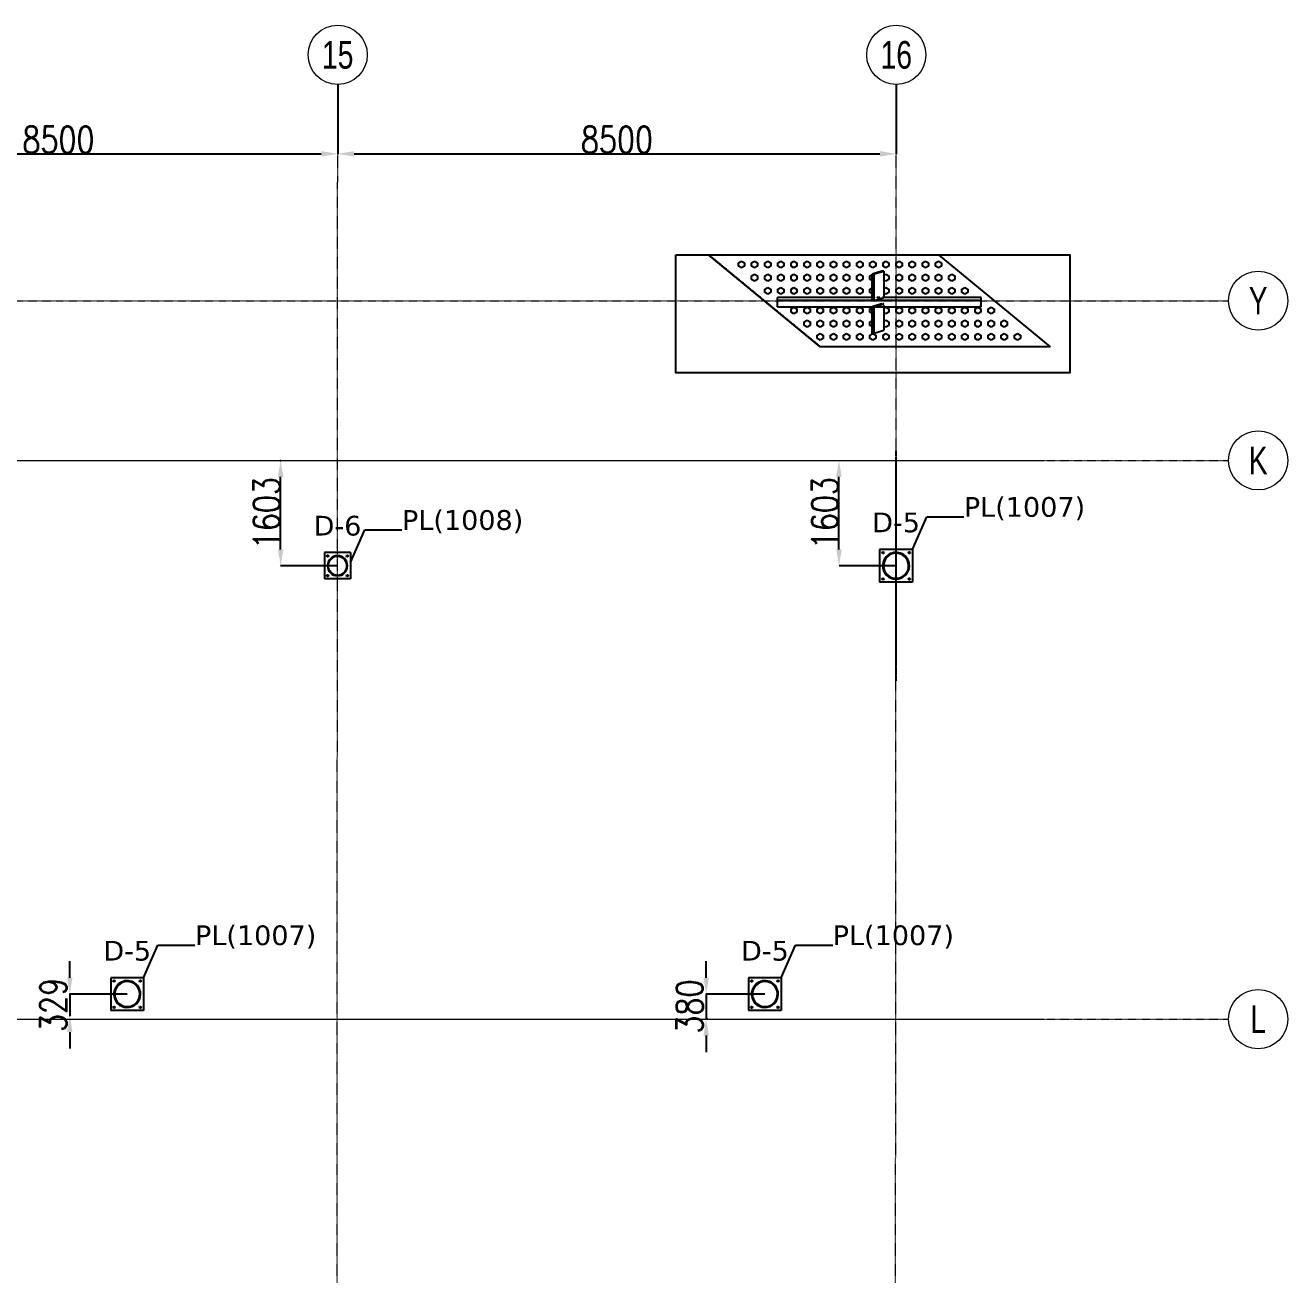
# Model space of a CAD drawing. Header units: millimetres. Extents: x 1541 to 289025, y -12015 to 47026.
# Drawn here: x 269813 to 289025, y 28016 to 47026 of the extents above; entities that cross this region are included whole.
import ezdxf
from ezdxf.enums import TextEntityAlignment as Align

# ---------------------------------------------------------------- set-up
doc = ezdxf.new("R2010")
doc.units = ezdxf.units.MM
doc.header["$LTSCALE"] = 0.1
for name, pattern in [('DXK_LINE_DOT2', [3.9198, 1.9599, -1.9599]), ('DXK_LINE_DOT3', [5.9187, 2.979, -0.9799, 0.9799, -0.9799]), ('Grid Line', [3.33375, 1.905, -0.47625, 0.47625, -0.47625])]:
    doc.linetypes.add(name, pattern=pattern)
doc.layers.get('0').update_dxf_attribs({"color": 255})
for name, color, linetype in [('COTAS', 8, 'Continuous'), ('PLATINAS', 5, 'Continuous'), ('TEXTO GENERAL', 3, 'Continuous')]:
    doc.layers.add(name, color=color, linetype=linetype)
doc.layers.add('E_EJES', color=8, linetype='Continuous', lineweight=9)
doc.layers.add('E_EJES-1', color=8, linetype='Grid Line', lineweight=9)
doc.styles.add('CNI_COTAS', font='romans.shx', dxfattribs={"width": 0.8})
doc.styles.add('Swis721 LtCn BT_1', font='swisscl.ttf', dxfattribs={"height": 0.42})
doc.styles.add('TEXTO GENERAL', font='verdana.ttf', dxfattribs={"height": 0.9})
doc.dimstyles.new('1.3', dxfattribs={"dimscale": 0, "dimtxt": 50, "dimasz": 30, "dimexe": 4, "dimexo": 4, "dimgap": 9, "dimtad": 1, "dimdec": 0, "dimzin": 4, "dimdsep": 46, "dimtxsty": 'CNI_COTAS', "dimcen": 0, "dimclrd": 256, "dimclrt": 3, "dimadec": 0, "dimazin": 0, "dimtfac": 1, "dimtdec": 0, "dimtmove": 2, "dimatfit": 0, "dimfxl": 0.05, "dimtolj": 1, "dimtzin": 0, "dimarcsym": 0})
doc.dimstyles.new('1.5', dxfattribs={"dimscale": 0, "dimtxt": 400, "dimasz": 250, "dimexe": 4, "dimexo": 4, "dimgap": 15, "dimtad": 1, "dimdec": 0, "dimzin": 4, "dimdsep": 46, "dimtxsty": 'CNI_COTAS', "dimcen": 0, "dimclrd": 256, "dimclrt": 3, "dimadec": 0, "dimazin": 0, "dimtfac": 1, "dimtdec": 0, "dimtmove": 2, "dimatfit": 0, "dimfxl": 0.05, "dimtolj": 1, "dimtzin": 0, "dimarcsym": 0})

# ---------------------------------------------------------------- blocks, each defined once
blk = doc.blocks.new('Grid - CNI_NOMBRE EJES-372759-_26_00m_LOC COLUMNAS Y MUROS PISO 7')
at = {"layer": 'E_EJES'}
blk.add_circle((0, 0), 0.003, dxfattribs=at)
blk = doc.blocks.new('*D849')
at = {"layer": 'COTAS', "color": 0, "lineweight": -2, "transparency": 16777216}
for p, q in [((266068, 46122), (266068, 45065)), ((274568, 46117), (274568, 45065))]:
    blk.add_line(p, q, dxfattribs=at)
at = {"layer": 'COTAS', "lineweight": -2, "transparency": 16777216}
blk.add_line((266318, 45069), (274318, 45069), dxfattribs=at)
at = {"layer": 'COTAS', "transparency": 16777216}
for points in [[(266318, 45111), (266318, 45028), (266068, 45069)], [(274318, 45111), (274318, 45028), (274568, 45069)]]:
    blk.add_solid(points, dxfattribs=at)
at = {"layer": 'Defpoints', "color": 0, "transparency": 16777216}
for p in [(266068, 46126), (274568, 46121), (274568, 45069)]:
    blk.add_point(p, dxfattribs=at)
at = {"layer": 'COTAS', "color": 3, "transparency": 16777216, "insert": (270318, 45284), "char_height": 400, "attachment_point": 5, "style": 'CNI_COTAS'}
blk.add_mtext('\\A1;8500', dxfattribs=at)
blk = doc.blocks.new('*D850')
at = {"layer": 'COTAS', "color": 0, "lineweight": -2, "transparency": 16777216}
for p, q in [((274568, 46117), (274568, 45065)), ((283068, 46122), (283068, 45065))]:
    blk.add_line(p, q, dxfattribs=at)
at = {"layer": 'COTAS', "lineweight": -2, "transparency": 16777216}
blk.add_line((274818, 45069), (282818, 45069), dxfattribs=at)
at = {"layer": 'COTAS', "transparency": 16777216}
for points in [[(274818, 45111), (274818, 45028), (274568, 45069)], [(282818, 45111), (282818, 45028), (283068, 45069)]]:
    blk.add_solid(points, dxfattribs=at)
at = {"layer": 'Defpoints', "color": 0, "transparency": 16777216}
for p in [(274568, 46121), (283068, 46126), (283068, 45069)]:
    blk.add_point(p, dxfattribs=at)
at = {"layer": 'COTAS', "color": 3, "transparency": 16777216, "insert": (278818, 45284), "char_height": 400, "attachment_point": 5, "style": 'CNI_COTAS'}
blk.add_mtext('\\A1;8500', dxfattribs=at)
blk = doc.blocks.new('*D866')
at = {"layer": 'COTAS', "lineweight": -2, "transparency": 16777216}
for p, q in [((270491, 32536), (270491, 32786)), ((270491, 32286), (270491, 31957)), ((270491, 31707), (270491, 31457))]:
    blk.add_line(p, q, dxfattribs=at)
at = {"layer": 'COTAS', "color": 0, "lineweight": -2, "transparency": 16777216}
for p, q in [((270496, 32286), (270487, 32286)), ((270496, 31957), (270487, 31957))]:
    blk.add_line(p, q, dxfattribs=at)
at = {"layer": 'COTAS', "transparency": 16777216}
for points in [[(270449, 32536), (270532, 32536), (270491, 32286)], [(270449, 31707), (270532, 31707), (270491, 31957)]]:
    blk.add_solid(points, dxfattribs=at)
at = {"layer": 'Defpoints', "color": 0, "transparency": 16777216}
for p in [(270500, 32286), (270491, 31957), (270500, 31957)]:
    blk.add_point(p, dxfattribs=at)
at = {"layer": 'COTAS', "color": 3, "transparency": 16777216, "insert": (270241, 32121), "char_height": 400, "attachment_point": 5, "rotation": 90, "style": 'CNI_COTAS'}
blk.add_mtext('\\A1;329', dxfattribs=at)
blk = doc.blocks.new('*D867')
at = {"layer": 'COTAS', "color": 0, "lineweight": -2, "transparency": 16777216}
for p, q in [((282196, 40405), (282192, 40405)), ((282196, 38802), (282192, 38802))]:
    blk.add_line(p, q, dxfattribs=at)
at = {"layer": 'COTAS', "lineweight": -2, "transparency": 16777216}
blk.add_line((282196, 39052), (282196, 40155), dxfattribs=at)
at = {"layer": 'COTAS', "transparency": 16777216}
for points in [[(282154, 40155), (282238, 40155), (282196, 40405)], [(282154, 39052), (282238, 39052), (282196, 38802)]]:
    blk.add_solid(points, dxfattribs=at)
at = {"layer": 'Defpoints', "color": 0, "transparency": 16777216}
for p in [(282196, 40405), (282200, 40405), (282200, 38802)]:
    blk.add_point(p, dxfattribs=at)
at = {"layer": 'COTAS', "color": 3, "transparency": 16777216, "insert": (281981, 39604), "char_height": 400, "attachment_point": 5, "rotation": 90, "style": 'CNI_COTAS'}
blk.add_mtext('\\A1;1603', dxfattribs=at)
blk = doc.blocks.new('*D839')
at = {"layer": 'COTAS', "color": 0, "lineweight": -2, "transparency": 16777216}
for p, q in [((273685, 40405), (273704, 40405)), ((273735, 38802), (273696, 38802))]:
    blk.add_line(p, q, dxfattribs=at)
at = {"layer": 'COTAS', "lineweight": -2, "transparency": 16777216}
blk.add_line((273700, 39052), (273700, 40155), dxfattribs=at)
at = {"layer": 'COTAS', "transparency": 16777216}
for points in [[(273658, 40155), (273741, 40155), (273700, 40405)], [(273658, 39052), (273741, 39052), (273700, 38802)]]:
    blk.add_solid(points, dxfattribs=at)
at = {"layer": 'Defpoints', "color": 0, "transparency": 16777216}
for p in [(273681, 40405), (273700, 40405), (273739, 38802)]:
    blk.add_point(p, dxfattribs=at)
at = {"layer": 'COTAS', "color": 3, "transparency": 16777216, "insert": (273485, 39604), "char_height": 400, "attachment_point": 5, "rotation": 90, "style": 'CNI_COTAS'}
blk.add_mtext('\\A1;1603', dxfattribs=at)
blk = doc.blocks.new('*D870')
at = {"layer": 'COTAS', "lineweight": -2, "transparency": 16777216}
for p, q in [((280175, 32536), (280175, 32786)), ((280175, 32286), (280175, 31905)), ((280175, 31655), (280175, 31405))]:
    blk.add_line(p, q, dxfattribs=at)
at = {"layer": 'COTAS', "color": 0, "lineweight": -2, "transparency": 16777216}
for p, q in [((280200, 32286), (280171, 32286)), ((280200, 31905), (280171, 31905))]:
    blk.add_line(p, q, dxfattribs=at)
at = {"layer": 'COTAS', "transparency": 16777216}
for points in [[(280134, 32536), (280217, 32536), (280175, 32286)], [(280134, 31655), (280217, 31655), (280175, 31905)]]:
    blk.add_solid(points, dxfattribs=at)
at = {"layer": 'Defpoints', "color": 0, "transparency": 16777216}
for p in [(280204, 32286), (280175, 31905), (280204, 31905)]:
    blk.add_point(p, dxfattribs=at)
at = {"layer": 'COTAS', "color": 3, "transparency": 16777216, "insert": (279925, 32096), "char_height": 400, "attachment_point": 5, "rotation": 90, "style": 'CNI_COTAS'}
blk.add_mtext('\\A1;380', dxfattribs=at)

msp = doc.modelspace()

# ---------------------------------------------------------------- linework, layer by layer
at = {"color": 8, "linetype": 'Continuous'}
for p, q in [((281911.7, 42135.4), (280211.7, 43535.4)), ((280211.7, 43535.4), (283711.7, 43535.4)), ((280666.7, 43411.4), (280711.7, 43437.4)), ((280711.7, 43437.4), (280756.7, 43411.4)), ((280866.7, 43411.4), (280911.7, 43437.4)), ((280911.7, 43437.4), (280956.7, 43411.4)), ((281066.7, 43411.4), (281111.7, 43437.4)), ((281111.7, 43437.4), (281156.7, 43411.4)), ((281266.7, 43411.4), (281311.7, 43437.4)), ((281311.7, 43437.4), (281356.7, 43411.4)), ((281466.7, 43411.4), (281511.7, 43437.4)), ((281511.7, 43437.4), (281556.7, 43411.4)), ((281666.7, 43411.4), (281711.7, 43437.4)), ((281711.7, 43437.4), (281756.7, 43411.4)), ((281866.7, 43411.4), (281911.7, 43437.4)), ((281911.7, 43437.4), (281956.7, 43411.4)), ((282066.7, 43411.4), (282111.7, 43437.4)), ((282111.7, 43437.4), (282156.7, 43411.4)), ((282266.7, 43411.4), (282311.7, 43437.4)), ((282311.7, 43437.4), (282356.7, 43411.4)), ((282466.7, 43411.4), (282511.7, 43437.4)), ((282511.7, 43437.4), (282556.7, 43411.4)), ((282666.7, 43411.4), (282711.7, 43437.4)), ((282711.7, 43437.4), (282756.7, 43411.4)), ((282866.7, 43411.4), (282911.7, 43437.4)), ((282911.7, 43437.4), (282956.7, 43411.4)), ((283066.7, 43411.4), (283111.7, 43437.4)), ((283111.7, 43437.4), (283156.7, 43411.4)), ((283266.7, 43411.4), (283311.7, 43437.4)), ((283311.7, 43437.4), (283356.7, 43411.4)), ((283466.7, 43411.4), (283511.7, 43437.4)), ((283511.7, 43437.4), (283556.7, 43411.4)), ((283666.7, 43411.4), (283711.7, 43437.4)), ((283711.7, 43535.4), (285411.7, 42135.4)), ((283711.7, 43437.4), (283756.7, 43411.4)), ((280666.7, 43359.4), (280666.7, 43411.4)), ((280711.7, 43333.4), (280666.7, 43359.4)), ((280756.7, 43359.4), (280711.7, 43333.4)), ((280756.7, 43411.4), (280756.7, 43359.4)), ((280866.7, 43359.4), (280866.7, 43411.4)), ((280911.7, 43333.4), (280866.7, 43359.4)), ((280866.7, 43211.4), (280911.7, 43237.4)), ((280956.7, 43359.4), (280911.7, 43333.4)), ((280911.7, 43237.4), (280956.7, 43211.4)), ((280956.7, 43411.4), (280956.7, 43359.4)), ((281066.7, 43359.4), (281066.7, 43411.4)), ((281111.7, 43333.4), (281066.7, 43359.4)), ((281066.7, 43211.4), (281111.7, 43237.4)), ((281156.7, 43359.4), (281111.7, 43333.4)), ((281111.7, 43237.4), (281156.7, 43211.4)), ((281156.7, 43411.4), (281156.7, 43359.4)), ((281266.7, 43359.4), (281266.7, 43411.4)), ((281311.7, 43333.4), (281266.7, 43359.4)), ((281266.7, 43211.4), (281311.7, 43237.4)), ((281356.7, 43359.4), (281311.7, 43333.4)), ((281311.7, 43237.4), (281356.7, 43211.4)), ((281356.7, 43411.4), (281356.7, 43359.4)), ((281466.7, 43359.4), (281466.7, 43411.4)), ((281511.7, 43333.4), (281466.7, 43359.4)), ((281466.7, 43211.4), (281511.7, 43237.4)), ((281556.7, 43359.4), (281511.7, 43333.4)), ((281511.7, 43237.4), (281556.7, 43211.4)), ((281556.7, 43411.4), (281556.7, 43359.4)), ((281666.7, 43359.4), (281666.7, 43411.4)), ((281711.7, 43333.4), (281666.7, 43359.4)), ((281666.7, 43211.4), (281711.7, 43237.4)), ((281756.7, 43359.4), (281711.7, 43333.4)), ((281711.7, 43237.4), (281756.7, 43211.4)), ((281756.7, 43411.4), (281756.7, 43359.4)), ((281866.7, 43359.4), (281866.7, 43411.4)), ((281911.7, 43333.4), (281866.7, 43359.4)), ((281866.7, 43211.4), (281911.7, 43237.4)), ((281956.7, 43359.4), (281911.7, 43333.4)), ((281911.7, 43237.4), (281956.7, 43211.4)), ((281956.7, 43411.4), (281956.7, 43359.4)), ((282066.7, 43359.4), (282066.7, 43411.4)), ((282111.7, 43333.4), (282066.7, 43359.4)), ((282066.7, 43211.4), (282111.7, 43237.4)), ((282156.7, 43359.4), (282111.7, 43333.4)), ((282111.7, 43237.4), (282156.7, 43211.4)), ((282156.7, 43411.4), (282156.7, 43359.4)), ((282266.7, 43359.4), (282266.7, 43411.4)), ((282311.7, 43333.4), (282266.7, 43359.4)), ((282266.7, 43211.4), (282311.7, 43237.4)), ((282356.7, 43359.4), (282311.7, 43333.4)), ((282311.7, 43237.4), (282356.7, 43211.4)), ((282356.7, 43411.4), (282356.7, 43359.4)), ((282466.7, 43359.4), (282466.7, 43411.4)), ((282511.7, 43333.4), (282466.7, 43359.4)), ((282466.7, 43211.4), (282511.7, 43237.4)), ((282556.7, 43359.4), (282511.7, 43333.4)), ((282511.7, 43237.4), (282556.7, 43211.4)), ((282556.7, 43411.4), (282556.7, 43359.4)), ((282666.7, 43359.4), (282666.7, 43411.4)), ((282711.7, 43333.4), (282666.7, 43359.4)), ((282666.7, 43211.4), (282699.1, 43230.1)), ((282849.5, 43284.8), (282699.1, 43240.8)), ((282699.1, 43240.8), (282732.6, 43241.6)), ((282699.2, 42839.1), (282699.1, 43240.8)), ((282756.7, 43359.4), (282711.7, 43333.4)), ((282732.6, 43241.6), (282880.1, 43284.8)), ((282732.7, 42839.9), (282732.6, 43241.6)), ((282756.7, 43411.4), (282756.7, 43359.4)), ((282880.1, 43284.8), (282849.5, 43284.8)), ((282866.7, 43359.4), (282866.7, 43411.4)), ((282911.7, 43333.4), (282866.7, 43359.4)), ((282872.3, 43214.6), (282911.7, 43237.4)), ((282880.1, 43284.8), (282881, 42884.6)), ((282956.7, 43359.4), (282911.7, 43333.4)), ((282911.7, 43237.4), (282956.7, 43211.4)), ((282956.7, 43411.4), (282956.7, 43359.4)), ((283066.7, 43359.4), (283066.7, 43411.4)), ((283111.7, 43333.4), (283066.7, 43359.4)), ((283066.7, 43211.4), (283111.7, 43237.4)), ((283156.7, 43359.4), (283111.7, 43333.4)), ((283111.7, 43237.4), (283156.7, 43211.4)), ((283156.7, 43411.4), (283156.7, 43359.4)), ((283266.7, 43359.4), (283266.7, 43411.4)), ((283311.7, 43333.4), (283266.7, 43359.4)), ((283266.7, 43211.4), (283311.7, 43237.4)), ((283356.7, 43359.4), (283311.7, 43333.4)), ((283311.7, 43237.4), (283356.7, 43211.4)), ((283356.7, 43411.4), (283356.7, 43359.4)), ((283466.7, 43359.4), (283466.7, 43411.4)), ((283511.7, 43333.4), (283466.7, 43359.4)), ((283466.7, 43211.4), (283511.7, 43237.4)), ((283556.7, 43359.4), (283511.7, 43333.4)), ((283511.7, 43237.4), (283556.7, 43211.4)), ((283556.7, 43411.4), (283556.7, 43359.4)), ((283666.7, 43359.4), (283666.7, 43411.4)), ((283711.7, 43333.4), (283666.7, 43359.4)), ((283666.7, 43211.4), (283711.7, 43237.4)), ((283756.7, 43359.4), (283711.7, 43333.4)), ((283711.7, 43237.4), (283756.7, 43211.4)), ((283756.7, 43411.4), (283756.7, 43359.4)), ((283866.7, 43211.4), (283911.7, 43237.4)), ((283911.7, 43237.4), (283956.7, 43211.4)), ((280866.7, 43159.4), (280866.7, 43211.4)), ((280911.7, 43133.4), (280866.7, 43159.4)), ((280956.7, 43159.4), (280911.7, 43133.4)), ((280956.7, 43211.4), (280956.7, 43159.4)), ((281066.7, 43159.4), (281066.7, 43211.4)), ((281111.7, 43133.4), (281066.7, 43159.4)), ((281066.7, 43011.4), (281111.7, 43037.4)), ((281156.7, 43159.4), (281111.7, 43133.4)), ((281111.7, 43037.4), (281156.7, 43011.4)), ((281156.7, 43211.4), (281156.7, 43159.4)), ((281266.7, 43159.4), (281266.7, 43211.4)), ((281311.7, 43133.4), (281266.7, 43159.4)), ((281266.7, 43011.4), (281311.7, 43037.4)), ((281356.7, 43159.4), (281311.7, 43133.4)), ((281311.7, 43037.4), (281356.7, 43011.4)), ((281356.7, 43211.4), (281356.7, 43159.4)), ((281466.7, 43159.4), (281466.7, 43211.4)), ((281511.7, 43133.4), (281466.7, 43159.4)), ((281466.7, 43011.4), (281511.7, 43037.4)), ((281556.7, 43159.4), (281511.7, 43133.4)), ((281511.7, 43037.4), (281556.7, 43011.4)), ((281556.7, 43211.4), (281556.7, 43159.4)), ((281666.7, 43159.4), (281666.7, 43211.4)), ((281711.7, 43133.4), (281666.7, 43159.4)), ((281666.7, 43011.4), (281711.7, 43037.4)), ((281756.7, 43159.4), (281711.7, 43133.4)), ((281711.7, 43037.4), (281756.7, 43011.4)), ((281756.7, 43211.4), (281756.7, 43159.4)), ((281866.7, 43159.4), (281866.7, 43211.4)), ((281911.7, 43133.4), (281866.7, 43159.4)), ((281866.7, 43011.4), (281911.7, 43037.4)), ((281956.7, 43159.4), (281911.7, 43133.4)), ((281911.7, 43037.4), (281956.7, 43011.4)), ((281956.7, 43211.4), (281956.7, 43159.4)), ((282066.7, 43159.4), (282066.7, 43211.4)), ((282111.7, 43133.4), (282066.7, 43159.4)), ((282066.7, 43011.4), (282111.7, 43037.4)), ((282156.7, 43159.4), (282111.7, 43133.4)), ((282111.7, 43037.4), (282156.7, 43011.4)), ((282156.7, 43211.4), (282156.7, 43159.4)), ((282266.7, 43159.4), (282266.7, 43211.4)), ((282311.7, 43133.4), (282266.7, 43159.4)), ((282266.7, 43011.4), (282311.7, 43037.4)), ((282356.7, 43159.4), (282311.7, 43133.4)), ((282311.7, 43037.4), (282356.7, 43011.4)), ((282356.7, 43211.4), (282356.7, 43159.4)), ((282466.7, 43159.4), (282466.7, 43211.4)), ((282511.7, 43133.4), (282466.7, 43159.4)), ((282466.7, 43011.4), (282511.7, 43037.4)), ((282556.7, 43159.4), (282511.7, 43133.4)), ((282511.7, 43037.4), (282556.7, 43011.4)), ((282556.7, 43211.4), (282556.7, 43159.4)), ((282666.7, 43159.4), (282666.7, 43211.4)), ((282699.1, 43140.7), (282666.7, 43159.4)), ((282911.7, 43133.4), (282872.3, 43156.2)), ((282872.4, 43014.6), (282911.7, 43037.4)), ((282956.7, 43159.4), (282911.7, 43133.4)), ((282911.7, 43037.4), (282956.7, 43011.4)), ((282956.7, 43211.4), (282956.7, 43159.4)), ((283066.7, 43159.4), (283066.7, 43211.4)), ((283111.7, 43133.4), (283066.7, 43159.4)), ((283066.7, 43011.4), (283111.7, 43037.4)), ((283156.7, 43159.4), (283111.7, 43133.4)), ((283111.7, 43037.4), (283156.7, 43011.4)), ((283156.7, 43211.4), (283156.7, 43159.4)), ((283266.7, 43159.4), (283266.7, 43211.4)), ((283311.7, 43133.4), (283266.7, 43159.4)), ((283266.7, 43011.4), (283311.7, 43037.4)), ((283356.7, 43159.4), (283311.7, 43133.4)), ((283311.7, 43037.4), (283356.7, 43011.4)), ((283356.7, 43211.4), (283356.7, 43159.4)), ((283466.7, 43159.4), (283466.7, 43211.4)), ((283511.7, 43133.4), (283466.7, 43159.4)), ((283466.7, 43011.4), (283511.7, 43037.4)), ((283556.7, 43159.4), (283511.7, 43133.4)), ((283511.7, 43037.4), (283556.7, 43011.4)), ((283556.7, 43211.4), (283556.7, 43159.4)), ((283666.7, 43159.4), (283666.7, 43211.4)), ((283711.7, 43133.4), (283666.7, 43159.4)), ((283666.7, 43011.4), (283711.7, 43037.4)), ((283756.7, 43159.4), (283711.7, 43133.4)), ((283711.7, 43037.4), (283756.7, 43011.4)), ((283756.7, 43211.4), (283756.7, 43159.4)), ((283866.7, 43159.4), (283866.7, 43211.4)), ((283911.7, 43133.4), (283866.7, 43159.4)), ((283866.7, 43011.4), (283911.7, 43037.4)), ((283956.7, 43159.4), (283911.7, 43133.4)), ((283911.7, 43037.4), (283956.7, 43011.4)), ((283956.7, 43211.4), (283956.7, 43159.4)), ((284066.7, 43011.4), (284111.7, 43037.4)), ((284111.7, 43037.4), (284156.7, 43011.4)), ((281066.7, 42959.4), (281066.7, 43011.4)), ((281111.7, 42933.4), (281066.7, 42959.4)), ((281156.7, 42959.4), (281111.7, 42933.4)), ((281156.7, 43011.4), (281156.7, 42959.4)), ((281261.7, 42842.2), (281261.7, 42885.2)), ((282699.2, 42885.2), (281261.7, 42885.2)), ((281266.7, 42959.4), (281266.7, 43011.4)), ((281311.7, 42933.4), (281266.7, 42959.4)), ((281356.7, 42959.4), (281311.7, 42933.4)), ((281356.7, 43011.4), (281356.7, 42959.4)), ((281466.7, 42959.4), (281466.7, 43011.4)), ((281511.7, 42933.4), (281466.7, 42959.4)), ((281556.7, 42959.4), (281511.7, 42933.4)), ((281556.7, 43011.4), (281556.7, 42959.4)), ((281666.7, 42959.4), (281666.7, 43011.4)), ((281711.7, 42933.4), (281666.7, 42959.4)), ((281756.7, 42959.4), (281711.7, 42933.4)), ((281756.7, 43011.4), (281756.7, 42959.4)), ((281866.7, 42959.4), (281866.7, 43011.4)), ((281911.7, 42933.4), (281866.7, 42959.4)), ((281956.7, 42959.4), (281911.7, 42933.4)), ((281956.7, 43011.4), (281956.7, 42959.4)), ((282066.7, 42959.4), (282066.7, 43011.4)), ((282111.7, 42933.4), (282066.7, 42959.4)), ((282156.7, 42959.4), (282111.7, 42933.4)), ((282156.7, 43011.4), (282156.7, 42959.4)), ((282266.7, 42959.4), (282266.7, 43011.4)), ((282311.7, 42933.4), (282266.7, 42959.4)), ((282356.7, 42959.4), (282311.7, 42933.4)), ((282356.7, 43011.4), (282356.7, 42959.4)), ((282466.7, 42959.4), (282466.7, 43011.4)), ((282511.7, 42933.4), (282466.7, 42959.4)), ((282556.7, 42959.4), (282511.7, 42933.4)), ((282556.7, 43011.4), (282556.7, 42959.4)), ((282666.7, 43011.4), (282699.2, 43030.1)), ((282666.7, 42959.4), (282666.7, 43011.4)), ((282699.2, 42940.6), (282666.7, 42959.4)), ((282911.7, 42933.4), (282872.4, 42956.1)), ((284361.7, 42885.2), (282881, 42885.2)), ((282956.7, 42959.4), (282911.7, 42933.4)), ((282956.7, 43011.4), (282956.7, 42959.4)), ((283066.7, 42959.4), (283066.7, 43011.4)), ((283111.7, 42933.4), (283066.7, 42959.4)), ((283156.7, 42959.4), (283111.7, 42933.4)), ((283156.7, 43011.4), (283156.7, 42959.4)), ((283266.7, 42959.4), (283266.7, 43011.4)), ((283311.7, 42933.4), (283266.7, 42959.4)), ((283356.7, 42959.4), (283311.7, 42933.4)), ((283356.7, 43011.4), (283356.7, 42959.4)), ((283466.7, 42959.4), (283466.7, 43011.4)), ((283511.7, 42933.4), (283466.7, 42959.4)), ((283556.7, 42959.4), (283511.7, 42933.4)), ((283556.7, 43011.4), (283556.7, 42959.4)), ((283666.7, 42959.4), (283666.7, 43011.4)), ((283711.7, 42933.4), (283666.7, 42959.4)), ((283756.7, 42959.4), (283711.7, 42933.4)), ((283756.7, 43011.4), (283756.7, 42959.4)), ((283866.7, 42959.4), (283866.7, 43011.4)), ((283911.7, 42933.4), (283866.7, 42959.4)), ((283956.7, 42959.4), (283911.7, 42933.4)), ((283956.7, 43011.4), (283956.7, 42959.4)), ((284066.7, 42959.4), (284066.7, 43011.4)), ((284111.7, 42933.4), (284066.7, 42959.4)), ((284156.7, 42959.4), (284111.7, 42933.4)), ((284156.7, 43011.4), (284156.7, 42959.4)), ((284361.7, 42842.2), (284361.7, 42885.2)), ((281261.7, 42741.8), (281261.7, 42842.2)), ((281261.7, 42842.2), (284361.7, 42842.2)), ((281261.7, 42741.8), (284355.2, 42741.8)), ((281466.7, 42711.4), (281511.7, 42737.4)), ((281466.7, 42659.4), (281466.7, 42711.4)), ((281511.7, 42633.4), (281466.7, 42659.4)), ((281511.7, 42737.4), (281556.7, 42711.4)), ((281556.7, 42659.4), (281511.7, 42633.4)), ((281556.7, 42711.4), (281556.7, 42659.4)), ((281666.7, 42711.4), (281711.7, 42737.4)), ((281666.7, 42659.4), (281666.7, 42711.4)), ((281711.7, 42633.4), (281666.7, 42659.4)), ((281711.7, 42737.4), (281756.7, 42711.4)), ((281756.7, 42659.4), (281711.7, 42633.4)), ((281756.7, 42711.4), (281756.7, 42659.4)), ((281866.7, 42711.4), (281911.7, 42737.4)), ((281866.7, 42659.4), (281866.7, 42711.4)), ((281911.7, 42633.4), (281866.7, 42659.4)), ((281911.7, 42737.4), (281956.7, 42711.4)), ((281956.7, 42659.4), (281911.7, 42633.4)), ((281956.7, 42711.4), (281956.7, 42659.4)), ((282066.7, 42711.4), (282111.7, 42737.4)), ((282066.7, 42659.4), (282066.7, 42711.4)), ((282111.7, 42633.4), (282066.7, 42659.4)), ((282111.7, 42737.4), (282156.7, 42711.4)), ((282156.7, 42659.4), (282111.7, 42633.4)), ((282156.7, 42711.4), (282156.7, 42659.4)), ((282266.7, 42711.4), (282311.7, 42737.4)), ((282266.7, 42659.4), (282266.7, 42711.4)), ((282311.7, 42633.4), (282266.7, 42659.4)), ((282311.7, 42737.4), (282356.7, 42711.4)), ((282356.7, 42659.4), (282311.7, 42633.4)), ((282356.7, 42711.4), (282356.7, 42659.4)), ((282466.7, 42711.4), (282511.7, 42737.4)), ((282466.7, 42659.4), (282466.7, 42711.4)), ((282511.7, 42633.4), (282466.7, 42659.4)), ((282511.7, 42737.4), (282556.7, 42711.4)), ((282556.7, 42659.4), (282511.7, 42633.4)), ((282556.7, 42711.4), (282556.7, 42659.4)), ((282666.7, 42711.4), (282699.3, 42730.2)), ((282666.7, 42659.4), (282666.7, 42711.4)), ((282699.3, 42640.6), (282666.7, 42659.4)), ((282699.2, 42839.1), (282732.7, 42839.9)), ((282699.3, 42742.3), (282732.7, 42743.1)), ((282699.3, 42340.8), (282699.3, 42742.3)), ((282732.7, 42341.6), (282732.7, 42743.1)), ((282872.4, 42714.7), (282911.7, 42737.4)), ((282911.7, 42633.4), (282872.4, 42656.1)), ((282880.3, 42741.8), (282881, 42385.9)), ((282911.7, 42737.4), (282956.7, 42711.4)), ((282956.7, 42659.4), (282911.7, 42633.4)), ((282956.7, 42711.4), (282956.7, 42659.4)), ((283066.7, 42711.4), (283111.7, 42737.4)), ((283066.7, 42659.4), (283066.7, 42711.4)), ((283111.7, 42633.4), (283066.7, 42659.4)), ((283111.7, 42737.4), (283156.7, 42711.4)), ((283156.7, 42659.4), (283111.7, 42633.4)), ((283156.7, 42711.4), (283156.7, 42659.4)), ((283266.7, 42711.4), (283311.7, 42737.4)), ((283266.7, 42659.4), (283266.7, 42711.4)), ((283311.7, 42633.4), (283266.7, 42659.4)), ((283311.7, 42737.4), (283356.7, 42711.4)), ((283356.7, 42659.4), (283311.7, 42633.4)), ((283356.7, 42711.4), (283356.7, 42659.4)), ((283466.7, 42711.4), (283511.7, 42737.4)), ((283466.7, 42659.4), (283466.7, 42711.4)), ((283511.7, 42633.4), (283466.7, 42659.4)), ((283511.7, 42737.4), (283556.7, 42711.4)), ((283556.7, 42659.4), (283511.7, 42633.4)), ((283556.7, 42711.4), (283556.7, 42659.4)), ((283666.7, 42711.4), (283711.7, 42737.4)), ((283666.7, 42659.4), (283666.7, 42711.4)), ((283711.7, 42633.4), (283666.7, 42659.4)), ((283711.7, 42737.4), (283756.7, 42711.4)), ((283756.7, 42659.4), (283711.7, 42633.4)), ((283756.7, 42711.4), (283756.7, 42659.4)), ((283866.7, 42711.4), (283911.7, 42737.4)), ((283866.7, 42659.4), (283866.7, 42711.4)), ((283911.7, 42633.4), (283866.7, 42659.4)), ((283911.7, 42737.4), (283956.7, 42711.4)), ((283956.7, 42659.4), (283911.7, 42633.4)), ((283956.7, 42711.4), (283956.7, 42659.4)), ((284066.7, 42711.4), (284111.7, 42737.4)), ((284066.7, 42659.4), (284066.7, 42711.4)), ((284111.7, 42633.4), (284066.7, 42659.4)), ((284111.7, 42737.4), (284156.7, 42711.4)), ((284156.7, 42659.4), (284111.7, 42633.4)), ((284156.7, 42711.4), (284156.7, 42659.4)), ((284266.7, 42711.4), (284311.7, 42737.4)), ((284266.7, 42659.4), (284266.7, 42711.4)), ((284311.7, 42633.4), (284266.7, 42659.4)), ((284311.7, 42737.4), (284356.7, 42711.4)), ((284356.7, 42659.4), (284311.7, 42633.4)), ((284355.2, 42741.8), (284361.7, 42813.7)), ((284355.2, 42741.8), (284361.7, 42742.3)), ((284356.7, 42711.4), (284356.7, 42659.4)), ((284361.7, 42813.7), (284361.7, 42842.2)), ((284361.7, 42742.3), (284361.7, 42813.7)), ((284466.7, 42711.4), (284511.7, 42737.4)), ((284466.7, 42659.4), (284466.7, 42711.4)), ((284511.7, 42633.4), (284466.7, 42659.4)), ((284511.7, 42737.4), (284556.7, 42711.4)), ((284556.7, 42659.4), (284511.7, 42633.4)), ((284556.7, 42711.4), (284556.7, 42659.4)), ((281666.7, 42511.4), (281711.7, 42537.4)), ((281666.7, 42459.4), (281666.7, 42511.4)), ((281711.7, 42433.4), (281666.7, 42459.4)), ((281711.7, 42537.4), (281756.7, 42511.4)), ((281756.7, 42459.4), (281711.7, 42433.4)), ((281756.7, 42511.4), (281756.7, 42459.4)), ((281866.7, 42511.4), (281911.7, 42537.4)), ((281866.7, 42459.4), (281866.7, 42511.4)), ((281911.7, 42433.4), (281866.7, 42459.4)), ((281911.7, 42537.4), (281956.7, 42511.4)), ((281956.7, 42459.4), (281911.7, 42433.4)), ((281956.7, 42511.4), (281956.7, 42459.4)), ((282066.7, 42511.4), (282111.7, 42537.4)), ((282066.7, 42459.4), (282066.7, 42511.4)), ((282111.7, 42433.4), (282066.7, 42459.4)), ((282111.7, 42537.4), (282156.7, 42511.4)), ((282156.7, 42459.4), (282111.7, 42433.4)), ((282156.7, 42511.4), (282156.7, 42459.4)), ((282266.7, 42511.4), (282311.7, 42537.4)), ((282266.7, 42459.4), (282266.7, 42511.4)), ((282311.7, 42433.4), (282266.7, 42459.4)), ((282311.7, 42537.4), (282356.7, 42511.4)), ((282356.7, 42459.4), (282311.7, 42433.4)), ((282356.7, 42511.4), (282356.7, 42459.4)), ((282466.7, 42511.4), (282511.7, 42537.4)), ((282466.7, 42459.4), (282466.7, 42511.4)), ((282511.7, 42433.4), (282466.7, 42459.4)), ((282511.7, 42537.4), (282556.7, 42511.4)), ((282556.7, 42459.4), (282511.7, 42433.4)), ((282556.7, 42511.4), (282556.7, 42459.4)), ((282666.7, 42511.4), (282699.3, 42530.2)), ((282666.7, 42459.4), (282666.7, 42511.4)), ((282699.3, 42440.6), (282666.7, 42459.4)), ((282872.4, 42514.7), (282911.7, 42537.4)), ((282911.7, 42537.4), (282956.7, 42511.4)), ((282956.7, 42459.4), (282911.7, 42433.4)), ((282956.7, 42511.4), (282956.7, 42459.4)), ((283066.7, 42511.4), (283111.7, 42537.4)), ((283066.7, 42459.4), (283066.7, 42511.4)), ((283111.7, 42433.4), (283066.7, 42459.4)), ((283111.7, 42537.4), (283156.7, 42511.4)), ((283156.7, 42459.4), (283111.7, 42433.4)), ((283156.7, 42511.4), (283156.7, 42459.4)), ((283266.7, 42511.4), (283311.7, 42537.4)), ((283266.7, 42459.4), (283266.7, 42511.4)), ((283311.7, 42433.4), (283266.7, 42459.4)), ((283311.7, 42537.4), (283356.7, 42511.4)), ((283356.7, 42459.4), (283311.7, 42433.4)), ((283356.7, 42511.4), (283356.7, 42459.4)), ((283466.7, 42511.4), (283511.7, 42537.4)), ((283466.7, 42459.4), (283466.7, 42511.4)), ((283511.7, 42433.4), (283466.7, 42459.4)), ((283511.7, 42537.4), (283556.7, 42511.4)), ((283556.7, 42459.4), (283511.7, 42433.4)), ((283556.7, 42511.4), (283556.7, 42459.4)), ((283666.7, 42511.4), (283711.7, 42537.4)), ((283666.7, 42459.4), (283666.7, 42511.4)), ((283711.7, 42433.4), (283666.7, 42459.4)), ((283711.7, 42537.4), (283756.7, 42511.4)), ((283756.7, 42459.4), (283711.7, 42433.4)), ((283756.7, 42511.4), (283756.7, 42459.4)), ((283866.7, 42511.4), (283911.7, 42537.4)), ((283866.7, 42459.4), (283866.7, 42511.4)), ((283911.7, 42433.4), (283866.7, 42459.4)), ((283911.7, 42537.4), (283956.7, 42511.4)), ((283956.7, 42459.4), (283911.7, 42433.4)), ((283956.7, 42511.4), (283956.7, 42459.4)), ((284066.7, 42511.4), (284111.7, 42537.4)), ((284066.7, 42459.4), (284066.7, 42511.4)), ((284111.7, 42433.4), (284066.7, 42459.4)), ((284111.7, 42537.4), (284156.7, 42511.4)), ((284156.7, 42459.4), (284111.7, 42433.4)), ((284156.7, 42511.4), (284156.7, 42459.4)), ((284266.7, 42511.4), (284311.7, 42537.4)), ((284266.7, 42459.4), (284266.7, 42511.4)), ((284311.7, 42433.4), (284266.7, 42459.4)), ((284311.7, 42537.4), (284356.7, 42511.4)), ((284356.7, 42459.4), (284311.7, 42433.4)), ((284356.7, 42511.4), (284356.7, 42459.4)), ((284466.7, 42511.4), (284511.7, 42537.4)), ((284466.7, 42459.4), (284466.7, 42511.4)), ((284511.7, 42433.4), (284466.7, 42459.4)), ((284511.7, 42537.4), (284556.7, 42511.4)), ((284556.7, 42459.4), (284511.7, 42433.4)), ((284556.7, 42511.4), (284556.7, 42459.4)), ((284666.7, 42511.4), (284711.7, 42537.4)), ((284666.7, 42459.4), (284666.7, 42511.4)), ((284711.7, 42433.4), (284666.7, 42459.4)), ((284711.7, 42537.4), (284756.7, 42511.4)), ((284756.7, 42459.4), (284711.7, 42433.4)), ((284756.7, 42511.4), (284756.7, 42459.4)), ((281866.7, 42311.4), (281911.7, 42337.4)), ((281866.7, 42259.4), (281866.7, 42311.4)), ((281911.7, 42337.4), (281956.7, 42311.4)), ((281956.7, 42311.4), (281956.7, 42259.4)), ((282066.7, 42311.4), (282111.7, 42337.4)), ((282066.7, 42259.4), (282066.7, 42311.4)), ((282111.7, 42337.4), (282156.7, 42311.4)), ((282156.7, 42311.4), (282156.7, 42259.4)), ((282266.7, 42311.4), (282311.7, 42337.4)), ((282266.7, 42259.4), (282266.7, 42311.4)), ((282311.7, 42337.4), (282356.7, 42311.4)), ((282356.7, 42311.4), (282356.7, 42259.4)), ((282466.7, 42311.4), (282511.7, 42337.4)), ((282466.7, 42259.4), (282466.7, 42311.4)), ((282511.7, 42337.4), (282556.7, 42311.4)), ((282556.7, 42311.4), (282556.7, 42259.4)), ((282666.7, 42311.4), (282711.7, 42337.4)), ((282666.7, 42259.4), (282666.7, 42311.4)), ((282699.3, 42340.8), (282732.7, 42341.6)), ((282711.7, 42337.4), (282756.7, 42311.4)), ((282732.7, 42341.6), (282881, 42385.9)), ((282756.7, 42311.4), (282756.7, 42259.4)), ((282866.7, 42311.4), (282911.7, 42337.4)), ((282866.7, 42259.4), (282866.7, 42311.4)), ((282911.7, 42433.4), (282872.4, 42456.1)), ((282911.7, 42337.4), (282956.7, 42311.4)), ((282956.7, 42311.4), (282956.7, 42259.4)), ((283066.7, 42311.4), (283111.7, 42337.4)), ((283066.7, 42259.4), (283066.7, 42311.4)), ((283111.7, 42337.4), (283156.7, 42311.4)), ((283156.7, 42311.4), (283156.7, 42259.4)), ((283266.7, 42311.4), (283311.7, 42337.4)), ((283266.7, 42259.4), (283266.7, 42311.4)), ((283311.7, 42337.4), (283356.7, 42311.4)), ((283356.7, 42311.4), (283356.7, 42259.4)), ((283466.7, 42311.4), (283511.7, 42337.4)), ((283466.7, 42259.4), (283466.7, 42311.4)), ((283511.7, 42337.4), (283556.7, 42311.4)), ((283556.7, 42311.4), (283556.7, 42259.4)), ((283666.7, 42311.4), (283711.7, 42337.4)), ((283666.7, 42259.4), (283666.7, 42311.4)), ((283711.7, 42337.4), (283756.7, 42311.4)), ((283756.7, 42311.4), (283756.7, 42259.4)), ((283866.7, 42311.4), (283911.7, 42337.4)), ((283866.7, 42259.4), (283866.7, 42311.4)), ((283911.7, 42337.4), (283956.7, 42311.4)), ((283956.7, 42311.4), (283956.7, 42259.4)), ((284066.7, 42311.4), (284111.7, 42337.4)), ((284066.7, 42259.4), (284066.7, 42311.4)), ((284111.7, 42337.4), (284156.7, 42311.4)), ((284156.7, 42311.4), (284156.7, 42259.4)), ((284266.7, 42311.4), (284311.7, 42337.4)), ((284266.7, 42259.4), (284266.7, 42311.4)), ((284311.7, 42337.4), (284356.7, 42311.4)), ((284356.7, 42311.4), (284356.7, 42259.4)), ((284466.7, 42311.4), (284511.7, 42337.4)), ((284466.7, 42259.4), (284466.7, 42311.4)), ((284511.7, 42337.4), (284556.7, 42311.4)), ((284556.7, 42311.4), (284556.7, 42259.4)), ((284666.7, 42311.4), (284711.7, 42337.4)), ((284666.7, 42259.4), (284666.7, 42311.4)), ((284711.7, 42337.4), (284756.7, 42311.4)), ((284756.7, 42311.4), (284756.7, 42259.4)), ((284866.7, 42311.4), (284911.7, 42337.4)), ((284866.7, 42259.4), (284866.7, 42311.4)), ((284911.7, 42337.4), (284956.7, 42311.4)), ((284956.7, 42311.4), (284956.7, 42259.4)), ((281911.7, 42233.4), (281866.7, 42259.4)), ((281956.7, 42259.4), (281911.7, 42233.4)), ((285411.7, 42135.4), (281911.7, 42135.4)), ((282111.7, 42233.4), (282066.7, 42259.4)), ((282156.7, 42259.4), (282111.7, 42233.4)), ((282311.7, 42233.4), (282266.7, 42259.4)), ((282356.7, 42259.4), (282311.7, 42233.4)), ((282511.7, 42233.4), (282466.7, 42259.4)), ((282556.7, 42259.4), (282511.7, 42233.4)), ((282711.7, 42233.4), (282666.7, 42259.4)), ((282756.7, 42259.4), (282711.7, 42233.4)), ((282911.7, 42233.4), (282866.7, 42259.4)), ((282956.7, 42259.4), (282911.7, 42233.4)), ((283111.7, 42233.4), (283066.7, 42259.4)), ((283156.7, 42259.4), (283111.7, 42233.4)), ((283311.7, 42233.4), (283266.7, 42259.4)), ((283356.7, 42259.4), (283311.7, 42233.4)), ((283511.7, 42233.4), (283466.7, 42259.4)), ((283556.7, 42259.4), (283511.7, 42233.4)), ((283711.7, 42233.4), (283666.7, 42259.4)), ((283756.7, 42259.4), (283711.7, 42233.4)), ((283911.7, 42233.4), (283866.7, 42259.4)), ((283956.7, 42259.4), (283911.7, 42233.4)), ((284111.7, 42233.4), (284066.7, 42259.4)), ((284156.7, 42259.4), (284111.7, 42233.4)), ((284311.7, 42233.4), (284266.7, 42259.4)), ((284356.7, 42259.4), (284311.7, 42233.4)), ((284511.7, 42233.4), (284466.7, 42259.4)), ((284556.7, 42259.4), (284511.7, 42233.4)), ((284711.7, 42233.4), (284666.7, 42259.4)), ((284756.7, 42259.4), (284711.7, 42233.4)), ((284911.7, 42233.4), (284866.7, 42259.4)), ((284956.7, 42259.4), (284911.7, 42233.4))]:
    msp.add_line(p, q, dxfattribs=at)
at = {"color": 8, "linetype": 'DXK_LINE_DOT2'}
for p, q in [((281911.7, 42135.4), (280211.7, 43535.4)), ((280211.7, 43535.4), (283711.7, 43535.4)), ((283711.7, 43535.4), (285411.7, 42135.4)), ((282881, 42885.2), (282699.2, 42885.2)), ((282732.7, 42839.9), (282881, 42883.3)), ((282881, 42884.6), (282881, 42883.3)), ((282849.6, 42787.2), (282699.3, 42742.3)), ((282732.7, 42743.1), (282880.2, 42787.2)), ((282880.2, 42787.2), (282849.6, 42787.2)), ((282880.2, 42787.2), (282880.3, 42741.8)), ((285411.7, 42135.4), (281911.7, 42135.4))]:
    msp.add_line(p, q, dxfattribs=at)
at = {"color": 7, "linetype": 'DXK_LINE_DOT3'}
for p, q in [((283064.9, 37052.5), (283064.9, 40552.5)), ((283064.9, 37302.5), (283064.9, 40302.5))]:
    msp.add_line(p, q, dxfattribs=at)
at = {"color": 7, "linetype": 'Continuous'}
for p, q in [((282849.4, 39002.5), (282857.1, 39016)), ((282857.1, 38989), (282849.4, 39002.5)), ((282857.1, 39016), (282872.7, 39016)), ((282872.7, 39016), (282880.5, 39002.5)), ((282880.5, 39002.5), (282872.7, 38989)), ((283249.4, 39002.5), (283257.1, 39016)), ((283257.1, 38989), (283249.4, 39002.5)), ((283257.1, 39016), (283272.7, 39016)), ((283272.7, 39016), (283280.5, 39002.5)), ((283280.5, 39002.5), (283272.7, 38989)), ((274399.4, 38952.3), (274407.2, 38965.8)), ((274407.2, 38938.8), (274399.4, 38952.3)), ((274407.2, 38965.8), (274422.7, 38965.8)), ((274422.7, 38938.8), (274407.2, 38938.8)), ((274422.7, 38965.8), (274430.5, 38952.3)), ((274430.5, 38952.3), (274422.7, 38938.8)), ((274699.4, 38952.3), (274707.2, 38965.8)), ((274707.2, 38938.8), (274699.4, 38952.3)), ((274707.2, 38965.8), (274722.7, 38965.8)), ((274722.7, 38938.8), (274707.2, 38938.8)), ((274722.7, 38965.8), (274730.5, 38952.3)), ((274730.5, 38952.3), (274722.7, 38938.8)), ((282872.7, 38989), (282857.1, 38989)), ((283272.7, 38989), (283257.1, 38989)), ((274399.4, 38652.3), (274407.2, 38665.8)), ((274407.2, 38638.8), (274399.4, 38652.3)), ((274407.2, 38665.8), (274422.7, 38665.8)), ((274422.7, 38638.8), (274407.2, 38638.8)), ((274422.7, 38665.8), (274430.5, 38652.3)), ((274430.5, 38652.3), (274422.7, 38638.8)), ((274699.4, 38652.3), (274707.2, 38665.8)), ((274707.2, 38638.8), (274699.4, 38652.3)), ((274707.2, 38665.8), (274722.7, 38665.8)), ((274722.7, 38638.8), (274707.2, 38638.8)), ((274722.7, 38665.8), (274730.5, 38652.3)), ((274730.5, 38652.3), (274722.7, 38638.8)), ((282849.4, 38602.5), (282857.1, 38616)), ((282857.1, 38589), (282849.4, 38602.5)), ((282857.1, 38616), (282872.7, 38616)), ((282872.7, 38589), (282857.1, 38589)), ((282872.7, 38616), (282880.5, 38602.5)), ((282880.5, 38602.5), (282872.7, 38589)), ((283249.4, 38602.5), (283257.1, 38616)), ((283257.1, 38589), (283249.4, 38602.5)), ((283257.1, 38616), (283272.7, 38616)), ((283272.7, 38589), (283257.1, 38589)), ((283272.7, 38616), (283280.5, 38602.5)), ((283280.5, 38602.5), (283272.7, 38589)), ((271149.3, 32485.8), (271157.1, 32499.3)), ((271157.1, 32472.3), (271149.3, 32485.8)), ((271157.1, 32499.3), (271172.7, 32499.3)), ((271172.7, 32472.3), (271157.1, 32472.3)), ((271172.7, 32499.3), (271180.5, 32485.8)), ((271180.5, 32485.8), (271172.7, 32472.3)), ((271549.3, 32485.8), (271557.1, 32499.3)), ((271557.1, 32472.3), (271549.3, 32485.8)), ((271557.1, 32499.3), (271572.7, 32499.3)), ((271572.7, 32472.3), (271557.1, 32472.3)), ((271572.7, 32499.3), (271580.5, 32485.8)), ((271580.5, 32485.8), (271572.7, 32472.3)), ((280853.4, 32485.8), (280861.1, 32499.3)), ((280861.1, 32472.3), (280853.4, 32485.8)), ((280861.1, 32499.3), (280876.7, 32499.3)), ((280876.7, 32472.3), (280861.1, 32472.3)), ((280876.7, 32499.3), (280884.5, 32485.8)), ((280884.5, 32485.8), (280876.7, 32472.3)), ((281253.4, 32485.8), (281261.1, 32499.3)), ((281261.1, 32472.3), (281253.4, 32485.8)), ((281261.1, 32499.3), (281276.7, 32499.3)), ((281276.7, 32472.3), (281261.1, 32472.3)), ((281276.7, 32499.3), (281284.5, 32485.8)), ((281284.5, 32485.8), (281276.7, 32472.3)), ((271149.3, 32085.8), (271157.1, 32099.3)), ((271157.1, 32072.3), (271149.3, 32085.8)), ((271157.1, 32099.3), (271172.7, 32099.3)), ((271172.7, 32099.3), (271180.5, 32085.8)), ((271180.5, 32085.8), (271172.7, 32072.3)), ((271549.3, 32085.8), (271557.1, 32099.3)), ((271557.1, 32072.3), (271549.3, 32085.8)), ((271557.1, 32099.3), (271572.7, 32099.3)), ((271572.7, 32099.3), (271580.5, 32085.8)), ((271580.5, 32085.8), (271572.7, 32072.3)), ((280853.4, 32085.8), (280861.1, 32099.3)), ((280861.1, 32072.3), (280853.4, 32085.8)), ((280861.1, 32099.3), (280876.7, 32099.3)), ((280876.7, 32099.3), (280884.5, 32085.8)), ((280884.5, 32085.8), (280876.7, 32072.3)), ((281253.4, 32085.8), (281261.1, 32099.3)), ((281261.1, 32072.3), (281253.4, 32085.8)), ((281261.1, 32099.3), (281276.7, 32099.3)), ((281276.7, 32099.3), (281284.5, 32085.8)), ((281284.5, 32085.8), (281276.7, 32072.3)), ((271172.7, 32072.3), (271157.1, 32072.3)), ((271572.7, 32072.3), (271557.1, 32072.3)), ((280876.7, 32072.3), (280861.1, 32072.3)), ((281276.7, 32072.3), (281261.1, 32072.3))]:
    msp.add_line(p, q, dxfattribs=at)
at = {"color": 8, "linetype": 'Continuous'}
msp.add_lwpolyline([(279711.7, 43535.4), (285711.7, 43535.4), (285711.7, 41735.4), (279711.7, 41735.4)], close=True, dxfattribs=at)
at = {"color": 2, "linetype": 'Continuous'}
for centre, radius, start, end in [((283064.9, 38802.5), 203, 10, 190), ((274564.9, 38802.3), 152.5, 11.25, 191.25), ((274564.9, 38802.3), 152.5, 191.25, 11.25), ((274564.9, 38802.3), 142.5, 168.75, 348.75), ((274564.9, 38802.3), 142.5, 348.75, 168.75), ((283064.9, 38802.5), 203, 190, 10), ((283064.9, 38802.5), 191, 170, 350), ((283064.9, 38802.5), 191, 350, 170), ((271364.9, 32285.8), 203, 10, 190), ((271364.9, 32285.8), 191, 350, 170), ((281068.9, 32285.8), 203, 10, 190), ((281068.9, 32285.8), 191, 350, 170), ((271364.9, 32285.8), 203, 190, 10), ((271364.9, 32285.8), 191, 170, 350), ((281068.9, 32285.8), 203, 190, 10), ((281068.9, 32285.8), 191, 170, 350)]:
    msp.add_arc(centre, radius, start, end, dxfattribs=at)
at = {"layer": 'COTAS'}
for p, q in [((274564.9, 38802.3), (273699.7, 38802.3)), ((283064.9, 38802.5), (282199.7, 38802.5)), ((271364.9, 32285.8), (270499.6, 32285.8)), ((281068.9, 32285.8), (280203.7, 32285.8))]:
    msp.add_line(p, q, dxfattribs=at)
at = {"layer": 'E_EJES-1'}
for p, q in [((274547.3, 9907.2), (274568.3, 46125.6)), ((283047.3, 9907.2), (283068.3, 46125.6)), ((189723.6, 42835.4), (288125.4, 42835.4)), ((189723.6, 40405.4), (288125.4, 40405.4)), ((195603.6, 40405.4), (285315.9, 40405.4)), ((189723.6, 31905.4), (288125.4, 31905.4)), ((195603.6, 31905.4), (285315.9, 31905.4))]:
    msp.add_line(p, q, dxfattribs=at)
at = {"layer": 'PLATINAS'}
for p, q in [((274764.9, 39002.3), (274364.9, 39002.3)), ((274364.9, 39002.3), (274364.9, 38602.3)), ((274764.9, 39002.3), (274764.9, 38602.3)), ((283314.9, 39052.5), (282814.9, 39052.5)), ((282814.9, 39052.5), (282814.9, 38552.5)), ((283314.9, 39052.5), (283314.9, 38552.5)), ((274764.9, 38602.3), (274364.9, 38602.3)), ((283314.9, 38552.5), (282814.9, 38552.5)), ((271614.9, 32535.8), (271114.9, 32535.8)), ((271114.9, 32535.8), (271114.9, 32035.8)), ((271614.9, 32535.8), (271614.9, 32035.8)), ((281318.9, 32535.8), (280818.9, 32535.8)), ((280818.9, 32535.8), (280818.9, 32035.8)), ((281318.9, 32535.8), (281318.9, 32035.8)), ((271614.9, 32035.8), (271114.9, 32035.8)), ((281318.9, 32035.8), (280818.9, 32035.8))]:
    msp.add_line(p, q, dxfattribs=at)

# ---------------------------------------------------------------- block references
at = {"layer": 'E_EJES', "xscale": 150000.000000001, "yscale": 150000.000000001, "zscale": 150000.000000001}
for p in [(274568.3, 46575.6), (283068.3, 46575.6)]:
    msp.add_blockref('Grid - CNI_NOMBRE EJES-372759-_26_00m_LOC COLUMNAS Y MUROS PISO 7', p, dxfattribs=at)
at = {"layer": 'E_EJES', "xscale": 150000.000000001, "yscale": 150000.000000001, "zscale": 150000.000000001, "rotation": 269.9999999999994}
for p in [(288575.4, 42835.4), (288575.4, 40405.4), (288575.4, 31905.4)]:
    msp.add_blockref('Grid - CNI_NOMBRE EJES-372759-_26_00m_LOC COLUMNAS Y MUROS PISO 7', p, dxfattribs=at)

# ---------------------------------------------------------------- texts
at = {"layer": 'E_EJES', "style": 'Swis721 LtCn BT_1'}
for s, p in [('15', (274568.3, 46575.6)), ('16', (283068.3, 46575.6)), ('Y', (288575.4, 42835.4)), ('K', (288575.4, 40405.4)), ('L', (288575.4, 31905.4))]:
    msp.add_text(s, height=420, dxfattribs=at).set_placement(p, align=Align.MIDDLE_CENTER)
at = {"layer": 'TEXTO GENERAL', "color": 3, "style": 'TEXTO GENERAL'}
for s, p in [('PL(1007)', (284096.4, 39547.7)), ('PL(1008)', (275546.4, 39348.7)), ('PL(1007)', (272396.3, 33031.1)), ('PL(1007)', (282100.4, 33031.1))]:
    msp.add_text(s, height=300, dxfattribs=at).set_placement(p)
for s, p in [('D-5', (283064.9, 39462.6)), ('D-6', (274564.9, 39412.5)), ('D-5', (271364.9, 32945.9)), ('D-5', (281068.9, 32945.9))]:
    msp.add_text(s, height=300, dxfattribs=at).set_placement(p, align=Align.MIDDLE_CENTER)

# ---------------------------------------------------------------- dimensions: what is measured, and where the dimension line sits
at = {"layer": 'COTAS'}
for base, p1, p2, picture, middle in [((274568.3, 45069.4), (266068.3, 46125.6), (274568.3, 46120.7), '*D849', (270318.3, 45284.4)), ((283068.3, 45069.4), (274568.3, 46120.7), (283068.3, 46125.6), '*D850', (278818.3, 45284.4))]:
    dim = msp.add_linear_dim(base=base, p1=p1, p2=p2, dimstyle='1.5', override={"dimscale": 1}, dxfattribs=at)
    dim.commit()
    dim.dimension.update_dxf_attribs({"geometry": picture, "text_midpoint": middle})
for base, p1, p2, picture, middle in [((273699.7, 40405.4), (273739.3, 38802.3), (273680.7, 40405.4), '*D839', (273484.7, 39603.9)), ((282196.1, 40405.4), (282199.7, 38802.5), (282199.7, 40405.4), '*D867', (281981.1, 39603.9)), ((270490.6, 31956.7), (270499.6, 32285.8), (270499.6, 31956.7), '*D866', (270240.6, 32121.3)), ((280175.3, 31905.4), (280203.7, 32285.8), (280203.7, 31905.4), '*D870', (279925.3, 32095.6))]:
    dim = msp.add_linear_dim(base=base, p1=p1, p2=p2, angle=90, dimstyle='1.5', override={"dimscale": 1}, dxfattribs=at)
    dim.commit()
    dim.dimension.update_dxf_attribs({"geometry": picture, "text_midpoint": middle})

# ---------------------------------------------------------------- leaders
for points in [[(283314.9, 39052.5), (283531.3, 39547.3), (284096.4, 39547.7)], [(274764.9, 38853.4), (274981.3, 39348.3), (275546.4, 39348.7)], [(271614.9, 32535.8), (271831.3, 33030.7), (272396.3, 33031.1)], [(281318.9, 32535.8), (281535.3, 33030.7), (282100.4, 33031.1)]]:
    msp.add_leader(points, dimstyle='1.3', override={"dimscale": 1}, dxfattribs=at)

doc.saveas('drawing.dxf')
